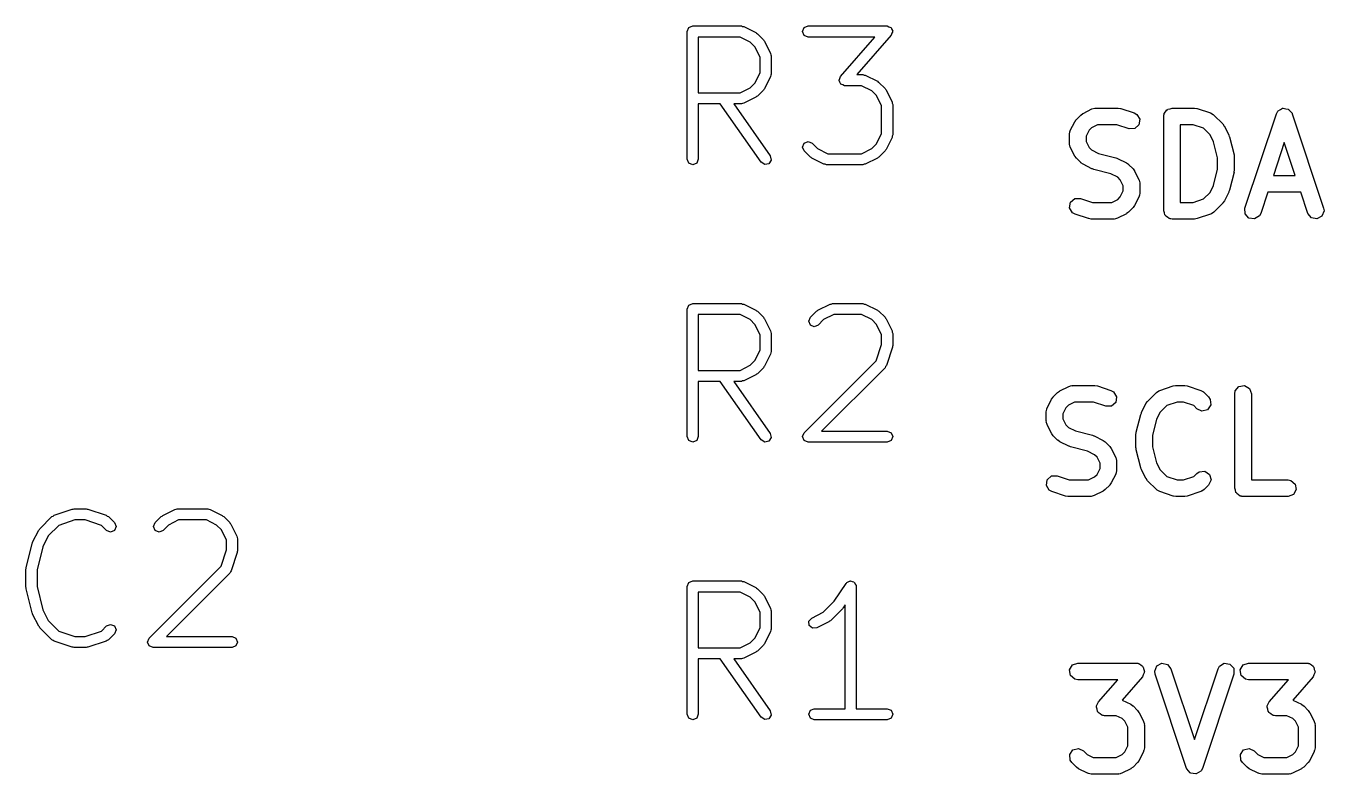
# Model space of a CAD drawing. Extents: x 122.4 to 173.3, y -127.6 to -82.1.
# Drawn here: x 161.43 to 173.32, y -111.74 to -104.9 of the extents above; entities that cross this region are included whole.
import ezdxf

# ---------------------------------------------------------------- set-up
doc = ezdxf.new("R2010")
doc.units = 0
doc.layers.add('BLACK', color=7, linetype='CONTINUOUS')

msp = doc.modelspace()

# ---------------------------------------------------------------- linework, layer by layer
at = {"layer": 'BLACK', "linetype": 'CONTINUOUS'}
for p, q in [((167.487, -104.948), (167.502, -104.912)), ((167.487, -106.116), (167.487, -104.948)), ((167.502, -104.912), (167.538, -104.897)), ((167.538, -104.897), (167.983, -104.897)), ((167.983, -104.897), (167.994, -104.902)), ((167.994, -104.902), (168.006, -104.903)), ((168.006, -104.903), (168.117, -104.958)), ((168.117, -104.958), (168.122, -104.964)), ((168.544, -104.948), (168.559, -104.912)), ((168.559, -104.984), (168.544, -104.948)), ((168.559, -104.912), (168.595, -104.897)), ((168.595, -104.897), (169.318, -104.897)), ((169.318, -104.897), (169.335, -104.904)), ((169.335, -104.904), (169.352, -104.91)), ((169.352, -104.91), (169.353, -104.911)), ((169.353, -104.911), (169.354, -104.912)), ((169.354, -104.912), (169.361, -104.929)), ((169.361, -104.929), (169.369, -104.945)), ((169.369, -104.948), (169.362, -104.964)), ((169.369, -104.945), (169.368, -104.946)), ((169.368, -104.946), (169.369, -104.948)), ((167.589, -104.999), (167.589, -105.509)), ((167.971, -104.999), (167.589, -104.999)), ((168.064, -105.045), (167.971, -104.999)), ((168.108, -105.089), (168.064, -105.045)), ((168.122, -104.964), (168.13, -104.968)), ((168.13, -104.968), (168.186, -105.023)), ((168.186, -105.023), (168.189, -105.031)), ((168.189, -105.031), (168.195, -105.037)), ((168.195, -105.037), (168.251, -105.148)), ((168.595, -104.999), (168.559, -104.984)), ((169.206, -104.999), (168.595, -104.999)), ((168.891, -105.36), (169.206, -104.999)), ((169.356, -104.981), (169.041, -105.342)), ((169.362, -104.964), (169.356, -104.981)), ((168.155, -105.183), (168.108, -105.089)), ((168.155, -105.325), (168.155, -105.183)), ((168.251, -105.148), (168.252, -105.16)), ((168.252, -105.16), (168.256, -105.171)), ((168.256, -105.171), (168.256, -105.337)), ((168.064, -105.463), (168.108, -105.419)), ((168.108, -105.419), (168.155, -105.325)), ((168.251, -105.36), (168.195, -105.471)), ((168.252, -105.348), (168.251, -105.36)), ((168.256, -105.337), (168.252, -105.348)), ((168.878, -105.393), (168.885, -105.377)), ((168.879, -105.395), (168.878, -105.393)), ((168.878, -105.396), (168.879, -105.395)), ((168.886, -105.412), (168.878, -105.396)), ((168.885, -105.377), (168.891, -105.36)), ((168.893, -105.429), (168.886, -105.412)), ((168.895, -105.43), (168.893, -105.429)), ((168.895, -105.431), (168.895, -105.43)), ((168.912, -105.437), (168.895, -105.431)), ((168.929, -105.444), (168.912, -105.437)), ((169.041, -105.342), (169.096, -105.342)), ((169.096, -105.342), (169.107, -105.347)), ((169.107, -105.347), (169.118, -105.348)), ((169.118, -105.348), (169.23, -105.403)), ((169.23, -105.403), (169.235, -105.41)), ((169.235, -105.41), (169.243, -105.413)), ((169.243, -105.413), (169.299, -105.468)), ((167.589, -105.509), (167.971, -105.509)), ((167.971, -105.509), (168.064, -105.463)), ((168.117, -105.55), (168.006, -105.605)), ((168.122, -105.543), (168.117, -105.55)), ((168.13, -105.54), (168.122, -105.543)), ((168.186, -105.485), (168.13, -105.54)), ((168.189, -105.477), (168.186, -105.485)), ((168.195, -105.471), (168.189, -105.477)), ((169.084, -105.444), (168.929, -105.444)), ((169.177, -105.49), (169.084, -105.444)), ((169.221, -105.534), (169.177, -105.49)), ((169.267, -105.628), (169.221, -105.534)), ((169.299, -105.468), (169.302, -105.476)), ((169.302, -105.476), (169.308, -105.482)), ((169.308, -105.482), (169.364, -105.593)), ((167.79, -105.611), (167.589, -105.611)), ((167.589, -105.611), (167.589, -106.116)), ((168.164, -106.145), (167.79, -105.611)), ((167.983, -105.611), (167.914, -105.611)), ((167.914, -105.611), (168.247, -106.087)), ((167.994, -105.606), (167.983, -105.611)), ((168.006, -105.605), (167.994, -105.606)), ((169.267, -105.882), (169.267, -105.628)), ((169.364, -105.593), (169.365, -105.605)), ((169.365, -105.605), (169.369, -105.616)), ((169.369, -105.616), (169.369, -105.894)), ((171.112, -105.697), (171.194, -105.656)), ((171.194, -105.656), (171.219, -105.649)), ((171.219, -105.649), (171.224, -105.65)), ((171.224, -105.65), (171.228, -105.648)), ((171.228, -105.648), (171.434, -105.648)), ((171.434, -105.648), (171.456, -105.652)), ((171.456, -105.652), (171.458, -105.652)), ((171.458, -105.652), (171.581, -105.693)), ((171.868, -105.683), (171.878, -105.666)), ((171.878, -105.666), (171.885, -105.664)), ((171.885, -105.664), (171.889, -105.658)), ((171.889, -105.658), (171.909, -105.655)), ((171.909, -105.655), (171.927, -105.648)), ((171.927, -105.648), (172.133, -105.648)), ((172.133, -105.648), (172.155, -105.652)), ((172.155, -105.652), (172.157, -105.652)), ((172.157, -105.652), (172.28, -105.693)), ((172.897, -105.676), (172.898, -105.674)), ((172.898, -105.674), (172.919, -105.662)), ((172.919, -105.662), (172.94, -105.65)), ((172.94, -105.65), (172.942, -105.65)), ((172.942, -105.65), (172.944, -105.649)), ((172.944, -105.649), (172.968, -105.654)), ((172.968, -105.654), (172.992, -105.657)), ((172.992, -105.657), (172.993, -105.659)), ((172.993, -105.659), (172.995, -105.66)), ((172.995, -105.66), (173.01, -105.678)), ((170.995, -105.855), (171.037, -105.773)), ((171.037, -105.773), (171.05, -105.754)), ((171.05, -105.754), (171.051, -105.753)), ((171.051, -105.753), (171.092, -105.712)), ((171.092, -105.712), (171.111, -105.699)), ((171.111, -105.699), (171.112, -105.697)), ((171.581, -105.693), (171.604, -105.706)), ((171.604, -105.706), (171.632, -105.75)), ((171.632, -105.75), (171.624, -105.802)), ((171.851, -105.724), (171.853, -105.715)), ((171.851, -106.588), (171.851, -105.724)), ((171.852, -105.711), (171.854, -105.708)), ((171.853, -105.715), (171.852, -105.711)), ((171.854, -105.708), (171.856, -105.698)), ((171.856, -105.698), (171.868, -105.683)), ((172.28, -105.693), (172.304, -105.706)), ((172.304, -105.706), (172.306, -105.71)), ((172.306, -105.71), (172.31, -105.712)), ((172.31, -105.712), (172.392, -105.794)), ((172.392, -105.794), (172.405, -105.813)), ((172.595, -106.564), (172.883, -105.7)), ((172.883, -105.7), (172.896, -105.677)), ((172.896, -105.677), (172.897, -105.676)), ((173.01, -105.678), (173.026, -105.696)), ((173.026, -105.696), (173.026, -105.699)), ((173.026, -105.699), (173.028, -105.7)), ((173.028, -105.7), (173.315, -106.564)), ((169.221, -105.975), (169.267, -105.882)), ((169.365, -105.905), (169.364, -105.917)), ((169.369, -105.894), (169.365, -105.905)), ((170.987, -105.889), (170.992, -105.863)), ((170.987, -105.971), (170.987, -105.889)), ((170.992, -105.863), (170.995, -105.859)), ((170.995, -105.859), (170.995, -105.855)), ((171.167, -105.852), (171.14, -105.907)), ((171.14, -105.907), (171.14, -105.953)), ((171.191, -105.828), (171.167, -105.852)), ((171.246, -105.801), (171.191, -105.828)), ((171.421, -105.801), (171.246, -105.801)), ((171.533, -105.838), (171.421, -105.801)), ((171.585, -105.836), (171.533, -105.838)), ((171.624, -105.802), (171.585, -105.836)), ((172.003, -105.801), (172.003, -106.512)), ((172.12, -105.801), (172.003, -105.801)), ((172.215, -105.832), (172.12, -105.801)), ((172.276, -105.893), (172.215, -105.832)), ((172.308, -105.957), (172.276, -105.893)), ((172.405, -105.813), (172.407, -105.814)), ((172.407, -105.814), (172.448, -105.896)), ((172.448, -105.896), (172.451, -105.909)), ((172.451, -105.909), (172.453, -105.912)), ((172.453, -105.912), (172.495, -106.076)), ((168.544, -106.005), (168.559, -105.969)), ((168.559, -106.041), (168.544, -106.005)), ((168.559, -105.969), (168.595, -105.954)), ((168.595, -105.954), (168.631, -105.969)), ((168.631, -105.969), (168.681, -106.019)), ((168.681, -106.019), (168.774, -106.066)), ((169.084, -106.066), (169.177, -106.019)), ((169.177, -106.019), (169.221, -105.975)), ((169.308, -106.028), (169.302, -106.033)), ((169.364, -105.917), (169.308, -106.028)), ((170.989, -105.975), (170.987, -105.971)), ((170.988, -105.98), (170.989, -105.975)), ((170.995, -106.005), (170.988, -105.98)), ((171.037, -106.088), (170.995, -106.005)), ((171.14, -105.953), (171.167, -106.008)), ((171.167, -106.008), (171.191, -106.032)), ((171.191, -106.032), (171.255, -106.064)), ((172.344, -106.104), (172.308, -105.957)), ((172.955, -105.965), (172.855, -106.265)), ((173.055, -106.265), (172.955, -105.965)), ((167.502, -106.152), (167.487, -106.116)), ((167.589, -106.116), (167.574, -106.152)), ((168.197, -106.166), (168.164, -106.145)), ((168.256, -106.125), (168.235, -106.158)), ((168.247, -106.087), (168.256, -106.125)), ((168.615, -106.097), (168.559, -106.041)), ((168.622, -106.1), (168.615, -106.097)), ((168.628, -106.106), (168.622, -106.1)), ((168.739, -106.162), (168.628, -106.106)), ((168.774, -106.066), (169.084, -106.066)), ((169.23, -106.106), (169.118, -106.162)), ((169.235, -106.1), (169.23, -106.106)), ((169.243, -106.097), (169.235, -106.1)), ((169.299, -106.041), (169.243, -106.097)), ((169.302, -106.033), (169.299, -106.041)), ((171.038, -106.089), (171.037, -106.088)), ((171.051, -106.107), (171.038, -106.089)), ((171.092, -106.148), (171.051, -106.107)), ((171.093, -106.149), (171.092, -106.148)), ((171.112, -106.163), (171.093, -106.149)), ((171.255, -106.064), (171.411, -106.103)), ((171.411, -106.103), (171.423, -106.108)), ((171.423, -106.108), (171.427, -106.109)), ((171.427, -106.109), (171.509, -106.15)), ((171.509, -106.15), (171.527, -106.163)), ((172.344, -106.209), (172.344, -106.104)), ((172.495, -106.076), (172.496, -106.091)), ((172.496, -106.091), (172.497, -106.095)), ((172.497, -106.095), (172.497, -106.218)), ((167.538, -106.167), (167.502, -106.152)), ((167.574, -106.152), (167.538, -106.167)), ((168.235, -106.158), (168.197, -106.166)), ((168.751, -106.163), (168.739, -106.162)), ((168.762, -106.167), (168.751, -106.163)), ((169.096, -106.167), (168.762, -106.167)), ((169.107, -106.163), (169.096, -106.167)), ((169.118, -106.162), (169.107, -106.163)), ((171.194, -106.204), (171.112, -106.163)), ((171.198, -106.204), (171.194, -106.204)), ((171.21, -106.21), (171.198, -106.204)), ((171.366, -106.249), (171.21, -106.21)), ((171.43, -106.281), (171.366, -106.249)), ((171.527, -106.163), (171.529, -106.164)), ((171.529, -106.164), (171.57, -106.205)), ((171.57, -106.205), (171.583, -106.224)), ((171.583, -106.224), (171.584, -106.225)), ((171.584, -106.225), (171.625, -106.307)), ((172.308, -106.356), (172.344, -106.209)), ((172.495, -106.236), (172.453, -106.401)), ((172.497, -106.218), (172.494, -106.233)), ((172.494, -106.233), (172.495, -106.236)), ((172.855, -106.265), (173.055, -106.265)), ((171.453, -106.304), (171.43, -106.281)), ((171.481, -106.359), (171.453, -106.304)), ((171.481, -106.406), (171.481, -106.359)), ((171.625, -106.307), (171.633, -106.333)), ((171.633, -106.333), (171.632, -106.337)), ((171.632, -106.337), (171.633, -106.341)), ((171.633, -106.341), (171.633, -106.424)), ((172.276, -106.42), (172.308, -106.356)), ((170.997, -106.511), (171.036, -106.476)), ((171.036, -106.476), (171.088, -106.475)), ((171.088, -106.475), (171.199, -106.512)), ((171.375, -106.512), (171.43, -106.484)), ((171.43, -106.484), (171.453, -106.461)), ((171.453, -106.461), (171.481, -106.406)), ((171.625, -106.458), (171.584, -106.54)), ((171.626, -106.453), (171.625, -106.458)), ((171.629, -106.45), (171.626, -106.453)), ((171.633, -106.424), (171.629, -106.45)), ((172.12, -106.512), (172.215, -106.48)), ((172.215, -106.48), (172.276, -106.42)), ((172.407, -106.499), (172.393, -106.517)), ((172.448, -106.417), (172.407, -106.499)), ((172.453, -106.401), (172.448, -106.413)), ((172.448, -106.413), (172.448, -106.417)), ((172.805, -106.418), (172.74, -106.612)), ((173.106, -106.418), (172.805, -106.418)), ((173.171, -106.612), (173.106, -106.418)), ((170.989, -106.562), (170.997, -106.511)), ((171.016, -106.607), (170.989, -106.562)), ((171.04, -106.619), (171.016, -106.607)), ((171.163, -106.66), (171.04, -106.619)), ((171.199, -106.512), (171.375, -106.512)), ((171.509, -106.615), (171.427, -106.656)), ((171.51, -106.614), (171.509, -106.615)), ((171.529, -106.601), (171.51, -106.614)), ((171.57, -106.56), (171.529, -106.601)), ((171.571, -106.558), (171.57, -106.56)), ((171.584, -106.54), (171.571, -106.558)), ((171.858, -106.607), (171.851, -106.588)), ((171.861, -106.626), (171.858, -106.607)), ((171.866, -106.631), (171.861, -106.626)), ((172.003, -106.512), (172.12, -106.512)), ((172.28, -106.619), (172.157, -106.66)), ((172.284, -106.616), (172.28, -106.619)), ((172.288, -106.616), (172.284, -106.616)), ((172.31, -106.601), (172.288, -106.616)), ((172.392, -106.519), (172.31, -106.601)), ((172.393, -106.517), (172.392, -106.519)), ((172.597, -106.616), (172.595, -106.564)), ((172.631, -106.655), (172.597, -106.616)), ((172.74, -106.612), (172.727, -106.635)), ((173.203, -106.653), (173.171, -106.612)), ((173.319, -106.59), (173.3, -106.639)), ((173.315, -106.564), (173.319, -106.59)), ((171.165, -106.66), (171.163, -106.66)), ((171.187, -106.664), (171.165, -106.66)), ((171.393, -106.664), (171.187, -106.664)), ((171.397, -106.663), (171.393, -106.664)), ((171.401, -106.664), (171.397, -106.663)), ((171.427, -106.656), (171.401, -106.664)), ((171.869, -106.637), (171.866, -106.631)), ((171.886, -106.647), (171.869, -106.637)), ((171.901, -106.66), (171.886, -106.647)), ((171.911, -106.661), (171.901, -106.66)), ((171.914, -106.663), (171.911, -106.661)), ((171.917, -106.663), (171.914, -106.663)), ((171.927, -106.664), (171.917, -106.663)), ((172.133, -106.664), (171.927, -106.664)), ((172.134, -106.664), (172.133, -106.664)), ((172.157, -106.66), (172.134, -106.664)), ((172.683, -106.663), (172.631, -106.655)), ((172.727, -106.635), (172.683, -106.663)), ((173.254, -106.663), (173.203, -106.653)), ((173.3, -106.639), (173.254, -106.663)), ((167.487, -107.488), (167.502, -107.452)), ((167.502, -107.452), (167.538, -107.437)), ((167.538, -107.437), (167.983, -107.437)), ((167.983, -107.437), (167.994, -107.442)), ((167.994, -107.442), (168.006, -107.443)), ((168.006, -107.443), (168.117, -107.498)), ((168.684, -107.498), (168.795, -107.443)), ((168.795, -107.443), (168.807, -107.442)), ((168.807, -107.442), (168.818, -107.437)), ((168.818, -107.437), (169.096, -107.437)), ((169.096, -107.437), (169.107, -107.442)), ((169.107, -107.442), (169.118, -107.443)), ((169.118, -107.443), (169.23, -107.498)), ((167.487, -108.656), (167.487, -107.488)), ((167.589, -107.539), (167.589, -108.049)), ((167.971, -107.539), (167.589, -107.539)), ((168.064, -107.585), (167.971, -107.539)), ((168.117, -107.498), (168.122, -107.504)), ((168.122, -107.504), (168.13, -107.508)), ((168.13, -107.508), (168.186, -107.563)), ((168.186, -107.563), (168.189, -107.571)), ((168.189, -107.571), (168.195, -107.577)), ((168.195, -107.577), (168.251, -107.688)), ((168.6, -107.599), (168.615, -107.563)), ((168.615, -107.563), (168.67, -107.508)), ((168.67, -107.508), (168.678, -107.504)), ((168.678, -107.504), (168.684, -107.498)), ((168.83, -107.539), (168.736, -107.585)), ((169.084, -107.539), (168.83, -107.539)), ((169.177, -107.585), (169.084, -107.539)), ((169.23, -107.498), (169.235, -107.504)), ((169.235, -107.504), (169.243, -107.508)), ((169.243, -107.508), (169.299, -107.563)), ((169.299, -107.563), (169.302, -107.571)), ((169.302, -107.571), (169.308, -107.577)), ((169.308, -107.577), (169.364, -107.688)), ((168.108, -107.629), (168.064, -107.585)), ((168.155, -107.723), (168.108, -107.629)), ((168.251, -107.688), (168.252, -107.7)), ((168.615, -107.635), (168.6, -107.599)), ((168.651, -107.65), (168.615, -107.635)), ((168.687, -107.635), (168.651, -107.65)), ((168.736, -107.585), (168.687, -107.635)), ((169.221, -107.629), (169.177, -107.585)), ((169.267, -107.723), (169.221, -107.629)), ((169.364, -107.688), (169.365, -107.7)), ((168.155, -107.865), (168.155, -107.723)), ((168.252, -107.7), (168.256, -107.711)), ((168.256, -107.711), (168.256, -107.877)), ((169.218, -107.961), (169.267, -107.814)), ((169.267, -107.814), (169.267, -107.723)), ((169.365, -107.7), (169.369, -107.711)), ((169.369, -107.711), (169.369, -107.822)), ((168.108, -107.959), (168.155, -107.865)), ((168.251, -107.9), (168.195, -108.011)), ((168.252, -107.888), (168.251, -107.9)), ((168.256, -107.877), (168.252, -107.888)), ((169.366, -107.838), (169.311, -108.005)), ((169.369, -107.822), (169.366, -107.83)), ((169.366, -107.83), (169.366, -107.838)), ((167.589, -108.049), (167.971, -108.049)), ((167.971, -108.049), (168.064, -108.003)), ((168.064, -108.003), (168.108, -107.959)), ((168.186, -108.025), (168.13, -108.08)), ((168.189, -108.017), (168.186, -108.025)), ((168.195, -108.011), (168.189, -108.017)), ((168.559, -108.62), (169.218, -107.961)), ((169.299, -108.025), (168.718, -108.606)), ((169.303, -108.014), (169.299, -108.025)), ((169.311, -108.005), (169.303, -108.014)), ((167.79, -108.151), (167.589, -108.151)), ((167.589, -108.151), (167.589, -108.656)), ((168.164, -108.685), (167.79, -108.151)), ((167.983, -108.151), (167.914, -108.151)), ((167.914, -108.151), (168.247, -108.627)), ((167.994, -108.146), (167.983, -108.151)), ((168.006, -108.145), (167.994, -108.146)), ((168.117, -108.09), (168.006, -108.145)), ((168.122, -108.083), (168.117, -108.09)), ((168.13, -108.08), (168.122, -108.083)), ((170.838, -108.293), (170.879, -108.252)), ((170.879, -108.252), (170.898, -108.239)), ((170.898, -108.239), (170.899, -108.237)), ((170.899, -108.237), (170.981, -108.196)), ((170.981, -108.196), (171.007, -108.189)), ((171.007, -108.189), (171.011, -108.19)), ((171.011, -108.19), (171.015, -108.188)), ((171.015, -108.188), (171.221, -108.188)), ((171.221, -108.188), (171.243, -108.192)), ((171.243, -108.192), (171.245, -108.192)), ((171.245, -108.192), (171.368, -108.233)), ((171.368, -108.233), (171.392, -108.246)), ((171.392, -108.246), (171.419, -108.29)), ((171.419, -108.29), (171.411, -108.342)), ((171.702, -108.334), (171.784, -108.252)), ((171.784, -108.252), (171.805, -108.237)), ((171.805, -108.237), (171.81, -108.236)), ((171.81, -108.236), (171.814, -108.233)), ((171.814, -108.233), (171.937, -108.192)), ((171.937, -108.192), (171.96, -108.189)), ((171.96, -108.189), (171.961, -108.188)), ((171.961, -108.188), (172.043, -108.188)), ((172.043, -108.188), (172.066, -108.192)), ((172.066, -108.192), (172.067, -108.192)), ((172.067, -108.192), (172.191, -108.233)), ((172.191, -108.233), (172.214, -108.246)), ((172.214, -108.246), (172.216, -108.25)), ((172.216, -108.25), (172.221, -108.252)), ((172.221, -108.252), (172.262, -108.293)), ((172.502, -108.264), (172.506, -108.238)), ((172.502, -109.128), (172.502, -108.264)), ((172.506, -108.238), (172.54, -108.198)), ((172.54, -108.198), (172.591, -108.189)), ((172.591, -108.189), (172.636, -108.215)), ((172.636, -108.215), (172.654, -108.264)), ((172.654, -108.264), (172.654, -109.052)), ((170.775, -108.429), (170.779, -108.403)), ((170.779, -108.403), (170.782, -108.399)), ((170.782, -108.399), (170.783, -108.395)), ((170.783, -108.395), (170.824, -108.313)), ((170.824, -108.313), (170.837, -108.294)), ((170.837, -108.294), (170.838, -108.293)), ((170.954, -108.392), (170.927, -108.447)), ((170.978, -108.368), (170.954, -108.392)), ((171.033, -108.341), (170.978, -108.368)), ((171.208, -108.341), (171.033, -108.341)), ((171.32, -108.378), (171.208, -108.341)), ((171.372, -108.376), (171.32, -108.378)), ((171.411, -108.342), (171.372, -108.376)), ((171.646, -108.436), (171.687, -108.354)), ((171.687, -108.354), (171.701, -108.335)), ((171.701, -108.335), (171.702, -108.334)), ((171.879, -108.372), (171.818, -108.433)), ((171.973, -108.341), (171.879, -108.372)), ((172.031, -108.341), (171.973, -108.341)), ((172.126, -108.372), (172.031, -108.341)), ((172.154, -108.401), (172.126, -108.372)), ((172.201, -108.423), (172.154, -108.401)), ((172.252, -108.409), (172.201, -108.423)), ((172.281, -108.366), (172.252, -108.409)), ((172.262, -108.293), (172.277, -108.315)), ((172.277, -108.315), (172.281, -108.366)), ((170.775, -108.511), (170.775, -108.429)), ((170.776, -108.515), (170.775, -108.511)), ((170.775, -108.52), (170.776, -108.515)), ((170.783, -108.545), (170.775, -108.52)), ((170.927, -108.447), (170.927, -108.493)), ((170.927, -108.493), (170.954, -108.548)), ((171.599, -108.616), (171.64, -108.452)), ((171.64, -108.452), (171.646, -108.44)), ((171.646, -108.44), (171.646, -108.436)), ((171.786, -108.497), (171.749, -108.644)), ((171.818, -108.433), (171.786, -108.497)), ((168.247, -108.627), (168.256, -108.665)), ((168.544, -108.656), (168.559, -108.62)), ((168.718, -108.606), (169.318, -108.606)), ((169.318, -108.606), (169.354, -108.62)), ((169.354, -108.62), (169.369, -108.656)), ((170.824, -108.628), (170.783, -108.545)), ((170.825, -108.629), (170.824, -108.628)), ((170.838, -108.647), (170.825, -108.629)), ((170.879, -108.688), (170.838, -108.647)), ((170.954, -108.548), (170.978, -108.572)), ((170.978, -108.572), (171.042, -108.604)), ((171.042, -108.604), (171.198, -108.643)), ((171.198, -108.643), (171.21, -108.648)), ((171.597, -108.635), (171.6, -108.62)), ((171.597, -108.758), (171.597, -108.635)), ((171.6, -108.62), (171.599, -108.616)), ((171.749, -108.644), (171.749, -108.749)), ((167.502, -108.692), (167.487, -108.656)), ((167.538, -108.707), (167.502, -108.692)), ((167.574, -108.692), (167.538, -108.707)), ((167.589, -108.656), (167.574, -108.692)), ((168.197, -108.706), (168.164, -108.685)), ((168.235, -108.698), (168.197, -108.706)), ((168.256, -108.665), (168.235, -108.698)), ((168.559, -108.692), (168.544, -108.656)), ((168.595, -108.707), (168.559, -108.692)), ((169.318, -108.707), (168.595, -108.707)), ((169.354, -108.692), (169.318, -108.707)), ((169.369, -108.656), (169.354, -108.692)), ((170.881, -108.689), (170.879, -108.688)), ((170.899, -108.703), (170.881, -108.689)), ((170.981, -108.744), (170.899, -108.703)), ((170.985, -108.744), (170.981, -108.744)), ((170.997, -108.75), (170.985, -108.744)), ((171.153, -108.789), (170.997, -108.75)), ((171.21, -108.648), (171.214, -108.649)), ((171.214, -108.649), (171.296, -108.69)), ((171.296, -108.69), (171.314, -108.703)), ((171.314, -108.703), (171.316, -108.704)), ((171.316, -108.704), (171.357, -108.745)), ((171.357, -108.745), (171.37, -108.764)), ((171.37, -108.764), (171.371, -108.765)), ((171.371, -108.765), (171.412, -108.847)), ((171.598, -108.761), (171.597, -108.758)), ((171.599, -108.776), (171.598, -108.761)), ((171.749, -108.749), (171.786, -108.896)), ((171.217, -108.821), (171.153, -108.789)), ((171.24, -108.844), (171.217, -108.821)), ((171.268, -108.899), (171.24, -108.844)), ((171.412, -108.847), (171.42, -108.873)), ((171.42, -108.873), (171.419, -108.877)), ((171.419, -108.877), (171.42, -108.881)), ((171.42, -108.881), (171.42, -108.964)), ((171.64, -108.941), (171.599, -108.776)), ((171.217, -109.024), (171.24, -109.001)), ((171.24, -109.001), (171.268, -108.946)), ((171.268, -108.946), (171.268, -108.899)), ((171.412, -108.998), (171.371, -109.08)), ((171.413, -108.993), (171.412, -108.998)), ((171.416, -108.99), (171.413, -108.993)), ((171.42, -108.964), (171.416, -108.99)), ((171.642, -108.944), (171.64, -108.941)), ((171.646, -108.957), (171.642, -108.944)), ((171.687, -109.039), (171.646, -108.957)), ((171.786, -108.896), (171.818, -108.96)), ((171.818, -108.96), (171.879, -109.02)), ((172.126, -109.02), (172.154, -108.992)), ((172.154, -108.992), (172.176, -108.977)), ((172.176, -108.977), (172.228, -108.972)), ((172.228, -108.972), (172.27, -109.002)), ((172.27, -109.002), (172.284, -109.052)), ((170.776, -109.102), (170.784, -109.051)), ((170.803, -109.147), (170.776, -109.102)), ((170.784, -109.051), (170.823, -109.016)), ((170.823, -109.016), (170.875, -109.015)), ((170.875, -109.015), (170.986, -109.052)), ((170.986, -109.052), (171.162, -109.052)), ((171.162, -109.052), (171.217, -109.024)), ((171.357, -109.1), (171.316, -109.141)), ((171.358, -109.098), (171.357, -109.1)), ((171.371, -109.08), (171.358, -109.098)), ((171.689, -109.04), (171.687, -109.039)), ((171.702, -109.059), (171.689, -109.04)), ((171.784, -109.141), (171.702, -109.059)), ((171.879, -109.02), (171.973, -109.052)), ((171.973, -109.052), (172.031, -109.052)), ((172.031, -109.052), (172.126, -109.02)), ((172.262, -109.1), (172.221, -109.141)), ((172.284, -109.052), (172.262, -109.1)), ((172.654, -109.052), (172.989, -109.052)), ((172.989, -109.052), (173.015, -109.056)), ((173.015, -109.056), (173.055, -109.09)), ((173.055, -109.09), (173.064, -109.141)), ((170.827, -109.159), (170.803, -109.147)), ((170.95, -109.2), (170.827, -109.159)), ((170.952, -109.2), (170.95, -109.2)), ((170.974, -109.204), (170.952, -109.2)), ((171.18, -109.204), (170.974, -109.204)), ((171.184, -109.203), (171.18, -109.204)), ((171.188, -109.204), (171.184, -109.203)), ((171.214, -109.196), (171.188, -109.204)), ((171.296, -109.155), (171.214, -109.196)), ((171.297, -109.154), (171.296, -109.155)), ((171.316, -109.141), (171.297, -109.154)), ((171.788, -109.143), (171.784, -109.141)), ((171.79, -109.147), (171.788, -109.143)), ((171.814, -109.159), (171.79, -109.147)), ((171.937, -109.2), (171.814, -109.159)), ((171.939, -109.2), (171.937, -109.2)), ((171.961, -109.204), (171.939, -109.2)), ((172.043, -109.204), (171.961, -109.204)), ((172.045, -109.204), (172.043, -109.204)), ((172.067, -109.2), (172.045, -109.204)), ((172.191, -109.159), (172.067, -109.2)), ((172.194, -109.156), (172.191, -109.159)), ((172.199, -109.156), (172.194, -109.156)), ((172.221, -109.141), (172.199, -109.156)), ((172.509, -109.147), (172.502, -109.128)), ((172.512, -109.166), (172.509, -109.147)), ((172.517, -109.171), (172.512, -109.166)), ((172.52, -109.177), (172.517, -109.171)), ((172.537, -109.187), (172.52, -109.177)), ((172.552, -109.2), (172.537, -109.187)), ((172.562, -109.201), (172.552, -109.2)), ((172.565, -109.203), (172.562, -109.201)), ((172.568, -109.203), (172.565, -109.203)), ((172.578, -109.204), (172.568, -109.203)), ((172.989, -109.204), (172.578, -109.204)), ((173.038, -109.186), (172.989, -109.204)), ((173.064, -109.141), (173.038, -109.186)), ((161.689, -109.375), (161.856, -109.319)), ((161.856, -109.319), (161.865, -109.32)), ((161.865, -109.32), (161.872, -109.317)), ((161.872, -109.317), (161.984, -109.317)), ((161.984, -109.317), (161.991, -109.32)), ((161.991, -109.32), (162, -109.319)), ((162, -109.319), (162.167, -109.375)), ((162.684, -109.378), (162.796, -109.322)), ((162.796, -109.322), (162.807, -109.321)), ((162.807, -109.321), (162.818, -109.317)), ((162.818, -109.317), (163.096, -109.317)), ((163.096, -109.317), (163.107, -109.321)), ((163.107, -109.321), (163.119, -109.322)), ((163.119, -109.322), (163.23, -109.378)), ((161.558, -109.499), (161.67, -109.387)), ((161.733, -109.468), (161.636, -109.565)), ((161.67, -109.387), (161.681, -109.383)), ((161.681, -109.383), (161.689, -109.375)), ((161.881, -109.418), (161.733, -109.468)), ((161.975, -109.418), (161.881, -109.418)), ((162.123, -109.468), (161.975, -109.418)), ((162.17, -109.515), (162.123, -109.468)), ((162.167, -109.375), (162.176, -109.383)), ((162.176, -109.383), (162.187, -109.387)), ((162.187, -109.387), (162.242, -109.443)), ((162.242, -109.443), (162.257, -109.479)), ((162.257, -109.479), (162.242, -109.515)), ((162.601, -109.479), (162.615, -109.443)), ((162.615, -109.515), (162.601, -109.479)), ((162.615, -109.443), (162.671, -109.387)), ((162.671, -109.387), (162.679, -109.384)), ((162.679, -109.384), (162.684, -109.378)), ((162.737, -109.465), (162.687, -109.515)), ((162.83, -109.418), (162.737, -109.465)), ((163.084, -109.418), (162.83, -109.418)), ((163.178, -109.465), (163.084, -109.418)), ((163.222, -109.509), (163.178, -109.465)), ((163.23, -109.378), (163.236, -109.384)), ((163.236, -109.384), (163.244, -109.387)), ((163.244, -109.387), (163.299, -109.443)), ((163.299, -109.443), (163.303, -109.451)), ((163.303, -109.451), (163.309, -109.456)), ((163.309, -109.456), (163.364, -109.567)), ((161.493, -109.623), (161.549, -109.512)), ((161.549, -109.512), (161.555, -109.506)), ((161.555, -109.506), (161.558, -109.499)), ((161.636, -109.565), (161.587, -109.663)), ((162.206, -109.53), (162.17, -109.515)), ((162.242, -109.515), (162.206, -109.53)), ((162.651, -109.53), (162.615, -109.515)), ((162.687, -109.515), (162.651, -109.53)), ((163.268, -109.602), (163.222, -109.509)), ((163.364, -109.567), (163.365, -109.579)), ((163.365, -109.579), (163.37, -109.59)), ((163.37, -109.59), (163.37, -109.701)), ((161.434, -109.856), (161.489, -109.633)), ((161.489, -109.633), (161.493, -109.629)), ((161.493, -109.629), (161.493, -109.623)), ((161.587, -109.663), (161.534, -109.875)), ((163.219, -109.841), (163.268, -109.693)), ((163.268, -109.693), (163.268, -109.602)), ((163.367, -109.717), (163.312, -109.884)), ((163.37, -109.701), (163.367, -109.709)), ((163.367, -109.709), (163.367, -109.717)), ((161.432, -109.868), (161.435, -109.862)), ((161.432, -110.035), (161.432, -109.868)), ((161.435, -109.862), (161.434, -109.856)), ((161.534, -109.875), (161.534, -110.029)), ((162.56, -110.5), (163.219, -109.841)), ((163.299, -109.904), (162.718, -110.485)), ((163.304, -109.893), (163.299, -109.904)), ((163.312, -109.884), (163.304, -109.893)), ((161.435, -110.041), (161.432, -110.035)), ((161.434, -110.048), (161.435, -110.041)), ((161.489, -110.27), (161.434, -110.048)), ((161.534, -110.029), (161.587, -110.24)), ((167.487, -110.028), (167.502, -109.992)), ((167.487, -111.196), (167.487, -110.028)), ((167.502, -109.992), (167.538, -109.977)), ((167.538, -109.977), (167.983, -109.977)), ((167.983, -109.977), (167.994, -109.982)), ((167.994, -109.982), (168.006, -109.983)), ((168.006, -109.983), (168.117, -110.038)), ((168.117, -110.038), (168.122, -110.044)), ((168.122, -110.044), (168.13, -110.048)), ((168.13, -110.048), (168.186, -110.103)), ((168.834, -110.163), (168.942, -110)), ((168.942, -110), (168.947, -109.997)), ((168.947, -109.997), (168.949, -109.992)), ((168.949, -109.992), (168.962, -109.986)), ((168.962, -109.986), (168.974, -109.978)), ((168.974, -109.978), (168.98, -109.979)), ((168.98, -109.979), (168.984, -109.977)), ((168.984, -109.977), (168.998, -109.983)), ((168.998, -109.983), (169.013, -109.986)), ((169.013, -109.986), (169.016, -109.99)), ((169.016, -109.99), (169.02, -109.992)), ((169.02, -109.992), (169.026, -110.006)), ((169.026, -110.006), (169.034, -110.018)), ((169.034, -110.018), (169.033, -110.023)), ((169.033, -110.023), (169.035, -110.028)), ((169.035, -110.028), (169.035, -111.146)), ((167.589, -110.079), (167.589, -110.589)), ((167.971, -110.079), (167.589, -110.079)), ((168.064, -110.125), (167.971, -110.079)), ((168.108, -110.169), (168.064, -110.125)), ((168.155, -110.263), (168.108, -110.169)), ((168.186, -110.103), (168.189, -110.111)), ((168.189, -110.111), (168.195, -110.117)), ((168.195, -110.117), (168.251, -110.228)), ((168.732, -110.264), (168.834, -110.163)), ((161.493, -110.275), (161.489, -110.27)), ((161.493, -110.28), (161.493, -110.275)), ((161.549, -110.392), (161.493, -110.28)), ((161.587, -110.24), (161.636, -110.339)), ((168.155, -110.405), (168.155, -110.263)), ((168.251, -110.228), (168.252, -110.24)), ((168.252, -110.24), (168.256, -110.251)), ((168.256, -110.251), (168.256, -110.417)), ((168.628, -110.316), (168.732, -110.264)), ((168.909, -110.231), (168.798, -110.342)), ((168.911, -110.226), (168.909, -110.231)), ((168.915, -110.223), (168.911, -110.226)), ((168.934, -110.196), (168.915, -110.223)), ((168.934, -111.146), (168.934, -110.196)), ((161.555, -110.397), (161.549, -110.392)), ((161.558, -110.405), (161.555, -110.397)), ((161.67, -110.516), (161.558, -110.405)), ((161.636, -110.339), (161.733, -110.436)), ((162.123, -110.436), (162.17, -110.389)), ((162.17, -110.389), (162.206, -110.374)), ((162.206, -110.374), (162.242, -110.389)), ((162.242, -110.389), (162.257, -110.425)), ((162.257, -110.425), (162.242, -110.461)), ((168.108, -110.499), (168.155, -110.405)), ((168.252, -110.428), (168.251, -110.44)), ((168.256, -110.417), (168.252, -110.428)), ((168.602, -110.346), (168.628, -110.316)), ((168.605, -110.385), (168.602, -110.346)), ((168.635, -110.41), (168.605, -110.385)), ((168.673, -110.407), (168.635, -110.41)), ((168.785, -110.352), (168.673, -110.407)), ((168.79, -110.345), (168.785, -110.352)), ((168.798, -110.342), (168.79, -110.345)), ((161.681, -110.521), (161.67, -110.516)), ((161.689, -110.529), (161.681, -110.521)), ((161.856, -110.584), (161.689, -110.529)), ((161.733, -110.436), (161.881, -110.485)), ((161.881, -110.485), (161.975, -110.485)), ((161.975, -110.485), (162.123, -110.436)), ((162.167, -110.529), (162, -110.584)), ((162.176, -110.521), (162.167, -110.529)), ((162.187, -110.516), (162.176, -110.521)), ((162.242, -110.461), (162.187, -110.516)), ((162.545, -110.536), (162.56, -110.5)), ((162.56, -110.572), (162.545, -110.536)), ((162.718, -110.485), (163.319, -110.485)), ((163.319, -110.485), (163.355, -110.5)), ((163.355, -110.5), (163.37, -110.536)), ((163.37, -110.536), (163.355, -110.572)), ((167.971, -110.589), (168.064, -110.543)), ((168.064, -110.543), (168.108, -110.499)), ((168.251, -110.44), (168.195, -110.551)), ((161.865, -110.584), (161.856, -110.584)), ((161.872, -110.587), (161.865, -110.584)), ((161.984, -110.587), (161.872, -110.587)), ((161.991, -110.584), (161.984, -110.587)), ((162, -110.584), (161.991, -110.584)), ((162.596, -110.587), (162.56, -110.572)), ((163.319, -110.587), (162.596, -110.587)), ((163.355, -110.572), (163.319, -110.587)), ((167.589, -110.589), (167.971, -110.589)), ((168.117, -110.63), (168.006, -110.685)), ((168.122, -110.623), (168.117, -110.63)), ((168.13, -110.62), (168.122, -110.623)), ((168.186, -110.565), (168.13, -110.62)), ((168.189, -110.557), (168.186, -110.565)), ((168.195, -110.551), (168.189, -110.557)), ((167.79, -110.691), (167.589, -110.691)), ((167.589, -110.691), (167.589, -111.196)), ((168.164, -111.225), (167.79, -110.691)), ((167.983, -110.691), (167.914, -110.691)), ((167.914, -110.691), (168.247, -111.167)), ((167.994, -110.686), (167.983, -110.691)), ((168.006, -110.685), (167.994, -110.686)), ((170.989, -110.791), (171.015, -110.746)), ((171.015, -110.746), (171.064, -110.728)), ((171.064, -110.728), (171.598, -110.728)), ((171.598, -110.728), (171.61, -110.73)), ((171.61, -110.73), (171.613, -110.73)), ((171.613, -110.73), (171.616, -110.731)), ((171.616, -110.731), (171.624, -110.733)), ((171.624, -110.733), (171.64, -110.746)), ((171.64, -110.746), (171.658, -110.757)), ((171.658, -110.757), (171.66, -110.762)), ((171.66, -110.762), (171.664, -110.766)), ((171.664, -110.766), (171.668, -110.787)), ((171.769, -110.802), (171.788, -110.754)), ((171.788, -110.754), (171.834, -110.729)), ((171.834, -110.729), (171.885, -110.74)), ((171.885, -110.74), (171.917, -110.78)), ((171.917, -110.78), (172.133, -111.427)), ((172.133, -111.427), (172.348, -110.78)), ((172.348, -110.78), (172.361, -110.757)), ((172.361, -110.757), (172.405, -110.73)), ((172.405, -110.73), (172.457, -110.737)), ((172.457, -110.737), (172.492, -110.776)), ((172.492, -110.776), (172.493, -110.829)), ((172.551, -110.791), (172.577, -110.746)), ((172.577, -110.746), (172.626, -110.728)), ((172.626, -110.728), (173.161, -110.728)), ((173.161, -110.728), (173.172, -110.73)), ((173.172, -110.73), (173.176, -110.73)), ((173.176, -110.73), (173.178, -110.731)), ((173.178, -110.731), (173.187, -110.733)), ((173.187, -110.733), (173.203, -110.746)), ((173.203, -110.746), (173.22, -110.757)), ((173.22, -110.757), (173.222, -110.762)), ((173.222, -110.762), (173.227, -110.766)), ((173.227, -110.766), (173.23, -110.787)), ((170.998, -110.843), (170.989, -110.791)), ((171.038, -110.876), (170.998, -110.843)), ((171.064, -110.881), (171.038, -110.876)), ((171.43, -110.881), (171.064, -110.881)), ((171.253, -111.083), (171.43, -110.881)), ((171.656, -110.855), (171.47, -111.067)), ((171.663, -110.835), (171.656, -110.855)), ((171.673, -110.818), (171.663, -110.835)), ((171.668, -110.787), (171.674, -110.806)), ((171.674, -110.806), (171.672, -110.812)), ((171.672, -110.812), (171.673, -110.818)), ((171.773, -110.829), (171.769, -110.802)), ((172.061, -111.692), (171.773, -110.829)), ((172.493, -110.829), (172.205, -111.692)), ((172.56, -110.843), (172.551, -110.791)), ((172.6, -110.876), (172.56, -110.843)), ((172.626, -110.881), (172.6, -110.876)), ((172.993, -110.881), (172.626, -110.881)), ((172.816, -111.083), (172.993, -110.881)), ((173.218, -110.855), (173.033, -111.067)), ((173.226, -110.835), (173.218, -110.855)), ((173.236, -110.818), (173.226, -110.835)), ((173.23, -110.787), (173.237, -110.806)), ((173.237, -110.806), (173.235, -110.812)), ((173.235, -110.812), (173.236, -110.818)), ((171.234, -111.132), (171.236, -111.126)), ((171.241, -111.151), (171.234, -111.132)), ((171.235, -111.12), (171.246, -111.102)), ((171.236, -111.126), (171.235, -111.12)), ((171.246, -111.102), (171.253, -111.083)), ((171.47, -111.067), (171.55, -111.106)), ((171.55, -111.106), (171.568, -111.12)), ((171.568, -111.12), (171.57, -111.121)), ((171.57, -111.121), (171.611, -111.162)), ((172.797, -111.132), (172.799, -111.126)), ((172.803, -111.151), (172.797, -111.132)), ((172.798, -111.12), (172.808, -111.102)), ((172.799, -111.126), (172.798, -111.12)), ((172.808, -111.102), (172.816, -111.083)), ((173.033, -111.067), (173.113, -111.106)), ((173.113, -111.106), (173.131, -111.12)), ((173.131, -111.12), (173.133, -111.121)), ((173.133, -111.121), (173.174, -111.162)), ((167.502, -111.232), (167.487, -111.196)), ((167.538, -111.247), (167.502, -111.232)), ((167.574, -111.232), (167.538, -111.247)), ((167.589, -111.196), (167.574, -111.232)), ((168.197, -111.246), (168.164, -111.225)), ((168.235, -111.238), (168.197, -111.246)), ((168.256, -111.205), (168.235, -111.238)), ((168.247, -111.167), (168.256, -111.205)), ((168.6, -111.196), (168.615, -111.16)), ((168.615, -111.232), (168.6, -111.196)), ((168.615, -111.16), (168.651, -111.146)), ((168.651, -111.247), (168.615, -111.232)), ((168.651, -111.146), (168.934, -111.146)), ((169.318, -111.247), (168.651, -111.247)), ((169.035, -111.146), (169.318, -111.146)), ((169.318, -111.146), (169.354, -111.16)), ((169.354, -111.232), (169.318, -111.247)), ((169.354, -111.16), (169.369, -111.196)), ((169.369, -111.196), (169.354, -111.232)), ((171.244, -111.172), (171.241, -111.151)), ((171.249, -111.175), (171.244, -111.172)), ((171.251, -111.181), (171.249, -111.175)), ((171.269, -111.192), (171.251, -111.181)), ((171.284, -111.205), (171.269, -111.192)), ((171.293, -111.207), (171.284, -111.205)), ((171.296, -111.208), (171.293, -111.207)), ((171.299, -111.208), (171.296, -111.208)), ((171.31, -111.21), (171.299, -111.208)), ((171.416, -111.21), (171.31, -111.21)), ((171.471, -111.237), (171.416, -111.21)), ((171.494, -111.261), (171.471, -111.237)), ((171.522, -111.316), (171.494, -111.261)), ((171.611, -111.162), (171.624, -111.18)), ((171.624, -111.18), (171.625, -111.182)), ((171.625, -111.182), (171.666, -111.264)), ((172.807, -111.172), (172.803, -111.151)), ((172.812, -111.175), (172.807, -111.172)), ((172.814, -111.181), (172.812, -111.175)), ((172.831, -111.192), (172.814, -111.181)), ((172.847, -111.205), (172.831, -111.192)), ((172.856, -111.207), (172.847, -111.205)), ((172.858, -111.208), (172.856, -111.207)), ((172.862, -111.208), (172.858, -111.208)), ((172.873, -111.21), (172.862, -111.208)), ((172.978, -111.21), (172.873, -111.21)), ((173.034, -111.237), (172.978, -111.21)), ((173.057, -111.261), (173.034, -111.237)), ((173.085, -111.316), (173.057, -111.261)), ((173.174, -111.162), (173.187, -111.18)), ((173.187, -111.18), (173.188, -111.182)), ((173.188, -111.182), (173.229, -111.264)), ((171.522, -111.486), (171.522, -111.316)), ((171.666, -111.264), (171.674, -111.289)), ((171.674, -111.289), (171.673, -111.294)), ((171.673, -111.294), (171.674, -111.298)), ((171.674, -111.298), (171.674, -111.504)), ((173.085, -111.486), (173.085, -111.316)), ((173.229, -111.264), (173.237, -111.289)), ((173.237, -111.289), (173.236, -111.294)), ((173.236, -111.294), (173.237, -111.298)), ((173.237, -111.298), (173.237, -111.504)), ((171.494, -111.541), (171.522, -111.486)), ((173.057, -111.541), (173.085, -111.486)), ((170.99, -111.566), (171.02, -111.523)), ((170.995, -111.618), (170.99, -111.566)), ((171.01, -111.64), (170.995, -111.618)), ((171.02, -111.523), (171.07, -111.51)), ((171.07, -111.51), (171.117, -111.532)), ((171.117, -111.532), (171.15, -111.564)), ((171.15, -111.564), (171.205, -111.592)), ((171.205, -111.592), (171.416, -111.592)), ((171.416, -111.592), (171.471, -111.564)), ((171.471, -111.564), (171.494, -111.541)), ((171.666, -111.538), (171.625, -111.62)), ((171.667, -111.533), (171.666, -111.538)), ((171.67, -111.53), (171.667, -111.533)), ((171.674, -111.504), (171.67, -111.53)), ((172.553, -111.566), (172.583, -111.523)), ((172.557, -111.618), (172.553, -111.566)), ((172.572, -111.64), (172.557, -111.618)), ((172.583, -111.523), (172.633, -111.51)), ((172.633, -111.51), (172.68, -111.532)), ((172.68, -111.532), (172.713, -111.564)), ((172.713, -111.564), (172.768, -111.592)), ((172.768, -111.592), (172.978, -111.592)), ((172.978, -111.592), (173.034, -111.564)), ((173.034, -111.564), (173.057, -111.541)), ((173.229, -111.538), (173.188, -111.62)), ((173.23, -111.533), (173.229, -111.538)), ((173.233, -111.53), (173.23, -111.533)), ((173.237, -111.504), (173.233, -111.53)), ((171.051, -111.681), (171.01, -111.64)), ((171.052, -111.682), (171.051, -111.681)), ((171.071, -111.695), (171.052, -111.682)), ((171.153, -111.736), (171.071, -111.695)), ((171.157, -111.737), (171.153, -111.736)), ((171.161, -111.74), (171.157, -111.737)), ((171.468, -111.736), (171.442, -111.744)), ((171.55, -111.695), (171.468, -111.736)), ((171.551, -111.694), (171.55, -111.695)), ((171.57, -111.681), (171.551, -111.694)), ((171.611, -111.64), (171.57, -111.681)), ((171.612, -111.638), (171.611, -111.64)), ((171.625, -111.62), (171.612, -111.638)), ((172.062, -111.694), (172.061, -111.692)), ((172.062, -111.696), (172.062, -111.694)), ((172.078, -111.714), (172.062, -111.696)), ((172.093, -111.733), (172.078, -111.714)), ((172.095, -111.733), (172.093, -111.733)), ((172.097, -111.735), (172.095, -111.733)), ((172.12, -111.739), (172.097, -111.735)), ((172.169, -111.73), (172.148, -111.743)), ((172.19, -111.719), (172.169, -111.73)), ((172.191, -111.717), (172.19, -111.719)), ((172.193, -111.715), (172.191, -111.717)), ((172.205, -111.692), (172.193, -111.715)), ((172.614, -111.681), (172.572, -111.64)), ((172.615, -111.682), (172.614, -111.681)), ((172.633, -111.695), (172.615, -111.682)), ((172.716, -111.736), (172.633, -111.695)), ((172.72, -111.737), (172.716, -111.736)), ((172.724, -111.74), (172.72, -111.737)), ((173.031, -111.736), (173.005, -111.744)), ((173.113, -111.695), (173.031, -111.736)), ((173.114, -111.694), (173.113, -111.695)), ((173.133, -111.681), (173.114, -111.694)), ((173.174, -111.64), (173.133, -111.681)), ((173.188, -111.62), (173.174, -111.638)), ((173.174, -111.638), (173.174, -111.64)), ((171.187, -111.744), (171.161, -111.74)), ((171.434, -111.744), (171.187, -111.744)), ((171.438, -111.743), (171.434, -111.744)), ((171.442, -111.744), (171.438, -111.743)), ((172.144, -111.743), (172.12, -111.739)), ((172.146, -111.742), (172.144, -111.743)), ((172.148, -111.743), (172.146, -111.742)), ((172.75, -111.744), (172.724, -111.74)), ((172.996, -111.744), (172.75, -111.744)), ((173.001, -111.743), (172.996, -111.744)), ((173.005, -111.744), (173.001, -111.743))]:
    msp.add_line(p, q, dxfattribs=at)

doc.saveas('drawing.dxf')
